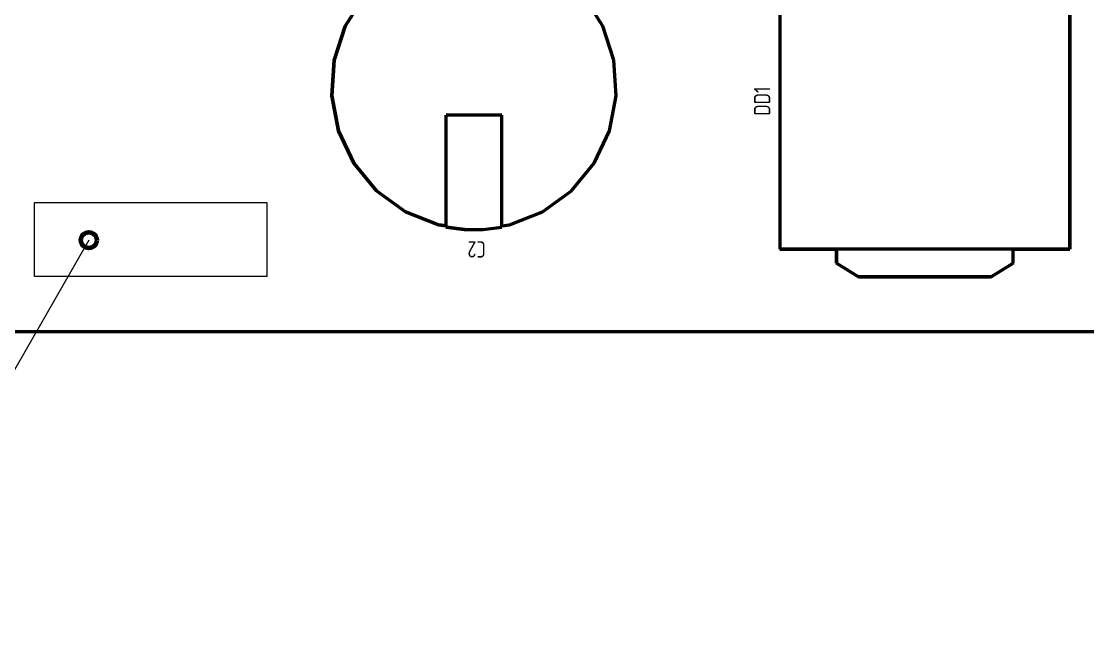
# Paper-space layout 'Layout1' of a CAD drawing. Extents: x -70 to 840, y -1 to 593.
# Drawn here: x 239.1 to 317.6, y 310.7 to 355.5 of the extents above; entities that cross this region are included whole.
import ezdxf

# ---------------------------------------------------------------- set-up
doc = ezdxf.new("R2010")
doc.units = 0
doc.header["$MEASUREMENT"] = 0
doc.layers.get('0').update_dxf_attribs({"linetype": 'CONTINUOUS', "lineweight": 15})
doc.layers.add('Основная', color=7, linetype='CONTINUOUS', lineweight=50)
doc.layers.add('тонкая', color=7, linetype='CONTINUOUS', lineweight=20)
doc.styles.add('GOST type A0', font='', dxfattribs={"oblique": 15, "height": 3.5})
doc.styles.get('GOST type A0').set_extended_font_data('GOST type A')

psp = doc.layouts.get("Layout1")

# ---------------------------------------------------------------- linework, layer by layer
psp.add_lwpolyline([(240.099, 342.194), (257.21, 342.194), (257.21, 336.75), (240.099, 336.75)], close=True)
at = {"layer": 'Основная'}
for p, q in [((294.981, 360.451), (294.981, 338.759)), ((294.981, 360.451), (294.981, 338.759)), ((294.981, 360.451), (294.981, 338.759)), ((294.981, 360.451), (294.981, 338.759)), ((316.317, 338.759), (316.317, 360.451)), ((316.317, 360.451), (316.317, 338.759)), ((316.317, 338.759), (316.317, 360.451)), ((316.317, 360.451), (316.317, 338.759)), ((264.374, 357.401), (262.964, 355.181)), ((262.964, 355.181), (264.374, 357.401)), ((264.374, 357.401), (262.964, 355.181)), ((262.964, 355.181), (264.374, 357.401)), ((281.948, 355.181), (280.538, 357.401)), ((281.948, 355.181), (280.538, 357.401)), ((281.948, 355.181), (280.538, 357.401)), ((281.948, 355.181), (280.538, 357.401)), ((262.964, 355.181), (262.152, 352.681)), ((262.152, 352.681), (262.964, 355.181)), ((262.964, 355.181), (262.152, 352.681)), ((262.152, 352.681), (262.964, 355.181)), ((282.76, 352.681), (281.948, 355.181)), ((282.76, 352.681), (281.948, 355.181)), ((282.76, 352.681), (281.948, 355.181)), ((282.76, 352.681), (281.948, 355.181)), ((262.152, 352.681), (261.986, 350.057)), ((261.986, 350.057), (262.152, 352.681)), ((262.152, 352.681), (261.986, 350.057)), ((261.986, 350.057), (262.152, 352.681)), ((282.926, 350.057), (282.76, 352.681)), ((282.926, 350.057), (282.76, 352.681)), ((282.926, 350.057), (282.76, 352.681)), ((282.926, 350.057), (282.76, 352.681)), ((261.986, 350.057), (262.48, 347.473)), ((262.48, 347.473), (261.986, 350.057)), ((261.986, 350.057), (262.48, 347.473)), ((262.48, 347.473), (261.986, 350.057)), ((282.432, 347.473), (282.926, 350.057)), ((282.432, 347.473), (282.926, 350.057)), ((282.432, 347.473), (282.926, 350.057)), ((282.432, 347.473), (282.926, 350.057)), ((274.502, 348.637), (270.41, 348.637)), ((270.41, 340.395), (270.41, 348.637)), ((274.502, 348.637), (270.41, 348.637)), ((270.41, 340.395), (270.41, 348.637)), ((274.502, 340.395), (274.502, 348.637)), ((274.502, 340.395), (274.502, 348.637)), ((262.48, 347.473), (263.598, 345.095)), ((263.598, 345.095), (262.48, 347.473)), ((262.48, 347.473), (263.598, 345.095)), ((263.598, 345.095), (262.48, 347.473)), ((281.314, 345.095), (282.432, 347.473)), ((281.314, 345.095), (282.432, 347.473)), ((281.314, 345.095), (282.432, 347.473)), ((281.314, 345.095), (282.432, 347.473)), ((263.598, 345.095), (265.274, 343.069)), ((265.274, 343.069), (263.598, 345.095)), ((263.598, 345.095), (265.274, 343.069)), ((265.274, 343.069), (263.598, 345.095)), ((279.636, 343.069), (281.314, 345.095)), ((279.636, 343.069), (281.314, 345.095)), ((279.636, 343.069), (281.314, 345.095)), ((279.636, 343.069), (281.314, 345.095)), ((265.274, 343.069), (267.402, 341.523)), ((267.402, 341.523), (265.274, 343.069)), ((265.274, 343.069), (267.402, 341.523)), ((267.402, 341.523), (265.274, 343.069)), ((277.51, 341.523), (279.636, 343.069)), ((277.51, 341.523), (279.636, 343.069)), ((277.51, 341.523), (279.636, 343.069)), ((277.51, 341.523), (279.636, 343.069)), ((267.402, 341.523), (269.848, 340.555)), ((269.848, 340.555), (267.402, 341.523)), ((267.402, 341.523), (269.848, 340.555)), ((269.848, 340.555), (267.402, 341.523)), ((275.064, 340.555), (277.51, 341.523)), ((275.064, 340.555), (277.51, 341.523)), ((275.064, 340.555), (277.51, 341.523)), ((275.064, 340.555), (277.51, 341.523)), ((269.848, 340.555), (270.41, 340.483)), ((270.41, 340.483), (269.848, 340.555)), ((269.848, 340.555), (270.41, 340.483)), ((270.41, 340.483), (269.848, 340.555)), ((270.41, 340.483), (270.41, 340.395)), ((270.41, 340.483), (270.41, 340.395)), ((270.41, 340.395), (271.77, 340.217)), ((271.77, 340.217), (270.41, 340.395)), ((270.41, 340.395), (271.77, 340.217)), ((271.77, 340.217), (270.41, 340.395)), ((271.77, 340.217), (273.142, 340.217)), ((271.77, 340.217), (273.142, 340.217)), ((271.77, 340.217), (273.142, 340.217)), ((271.77, 340.217), (273.142, 340.217)), ((273.142, 340.217), (274.502, 340.395)), ((273.142, 340.217), (274.502, 340.395)), ((273.142, 340.217), (274.502, 340.395)), ((273.142, 340.217), (274.502, 340.395)), ((274.502, 340.483), (275.064, 340.555)), ((274.502, 340.483), (275.064, 340.555)), ((274.502, 340.483), (275.064, 340.555)), ((274.502, 340.483), (275.064, 340.555)), ((274.502, 340.395), (274.502, 340.483)), ((274.502, 340.395), (274.502, 340.483)), ((294.981, 338.759), (299.147, 338.759)), ((316.317, 338.759), (294.981, 338.759)), ((294.981, 338.759), (299.147, 338.759)), ((316.317, 338.759), (294.981, 338.759)), ((299.147, 338.759), (299.147, 337.743)), ((299.147, 337.743), (299.147, 338.759)), ((299.147, 338.759), (299.147, 337.743)), ((299.147, 337.743), (299.147, 338.759)), ((312.151, 337.743), (312.151, 338.759)), ((312.151, 338.759), (316.317, 338.759)), ((312.151, 337.743), (312.151, 338.759)), ((312.151, 337.743), (312.151, 338.759)), ((312.151, 338.759), (316.317, 338.759)), ((312.151, 337.743), (312.151, 338.759)), ((299.147, 337.743), (300.773, 336.727)), ((300.773, 336.727), (299.147, 337.743)), ((299.147, 337.743), (300.773, 336.727)), ((300.773, 336.727), (299.147, 337.743)), ((310.525, 336.727), (312.151, 337.743)), ((312.151, 337.743), (310.525, 336.727)), ((310.525, 336.727), (312.151, 337.743)), ((312.151, 337.743), (310.525, 336.727)), ((300.773, 336.727), (310.525, 336.727)), ((310.525, 336.727), (300.773, 336.727)), ((300.773, 336.727), (310.525, 336.727)), ((310.525, 336.727), (300.773, 336.727)), ((109.456, 332.715), (349.456, 332.715))]:
    psp.add_line(p, q, dxfattribs=at)
at = {"layer": 'Основная', "lineweight": 106}
psp.add_circle((244.099, 339.431), 0.584, dxfattribs=at)
at = {"layer": 'тонкая'}
psp.add_line((244.099, 339.431), (227.595, 310.671), dxfattribs=at)

# ---------------------------------------------------------------- texts
at = {"layer": 'Основная', "style": 'GOST type A0'}
for s, rotation, p in [('DD1', 90, (294.269, 348.601)), ('C2', 180, (273.334, 339.35))]:
    psp.add_text(s, height=1.2, rotation=rotation, dxfattribs=at).set_placement(p)

doc.saveas('drawing.dxf')
